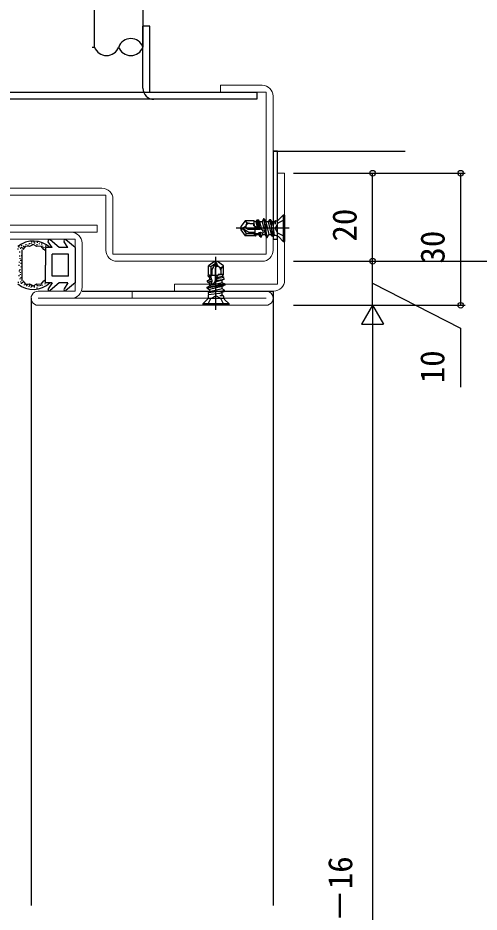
# Model space of a CAD drawing. Units: millimetres, scale not verified. Extents: x -437 to 438, y -281 to 279.
# Drawn here: x -332.8 to -228, y -30.1 to 173.1 of the extents above; entities that cross this region are included whole.
import ezdxf
from ezdxf.enums import TextEntityAlignment as Align

# ---------------------------------------------------------------- set-up
doc = ezdxf.new("R2010")
doc.units = ezdxf.units.MM
doc.header["$LTSCALE"] = 2
doc.layers.add('0-2_YKK_11', color=211, linetype='Continuous', lineweight=18)
doc.layers.add('0-3_YKK_11E', color=4, linetype='Continuous', lineweight=18)
for name, color, linetype in [('0-4_YKK_12', 2, 'Continuous'), ('0-5_YKK_13', 4, 'Continuous'), ('0-7_YKK_D', 6, 'Continuous'), ('0-9_YSS_K', 3, 'Continuous')]:
    doc.layers.add(name, color=color, linetype=linetype)
doc.styles.add('ＭＳ ゴシック', font='')
doc.styles.get('ＭＳ ゴシック').set_extended_font_data('MS Gothic')

msp = doc.modelspace()

# ---------------------------------------------------------------- linework, layer by layer
at = {"layer": '0-2_YKK_11'}
for p, q in [((-318.2, 121.881), (-318.2, 111.881)), ((-328.2, 109.381), (-276.4, 109.381)), ((-276.4, 107.781), (-328.2, 107.781))]:
    msp.add_line(p, q, dxfattribs=at)
for points in [[(-356.8, 160.281), (-356.8, 152.781), (-358.4, 152.781), (-358.4, 161.181), (-370.2, 161.181), (-370.2, 124.381), (-320.7, 124.381)], [(-272.2, 113.481), (-272.2, 137.781), (-273.8, 137.781), (-273.8, 112.581), (-297.2, 112.581), (-297.2, 110.981), (-274.7, 110.981)], [(-328.2, 110.981), (-319.8, 110.981), (-319.8, 122.781), (-369.3, 122.781)], [(-306.8, 109.381), (-306.8, 110.981), (-276.4, 110.981)]]:
    msp.add_lwpolyline(points, dxfattribs=at)
at = {"layer": '0-2_YKK_11', "color": 1}
msp.add_lwpolyline([(-353.9, 124.381), (-314.8, 124.381), (-314.8, 125.981), (-354.8, 125.981), (-354.8, 147.781), (-356.4, 147.781), (-356.4, 126.881)], dxfattribs=at)
at = {"layer": '0-2_YKK_11'}
for centre, radius, start, end in [((-320.7, 121.881), 2.5, 0.00001, 89.99999), ((-320.7, 111.881), 2.5, 270.00001, 359.99999), ((-274.7, 113.481), 2.5, 270.00001, 359.99999), ((-328.2, 109.381), 1.6, 89.99999, 270.00001), ((-276.4, 109.381), 1.6, 269.99999, 90.00001)]:
    msp.add_arc(centre, radius, start, end, dxfattribs=at)
at = {"layer": '0-3_YKK_11E'}
for p, q in [((-274.8, 155.281), (-274.8, 120.281)), ((-312.8, 132.781), (-352.3, 132.781)), ((-312.8, 120.281), (-312.8, 132.781)), ((-277.3, 117.781), (-310.3, 117.781))]:
    msp.add_line(p, q, dxfattribs=at)
for points in [[(-352.3, 157.781), (-336.8, 157.781), (-336.8, 156.181), (-353.2, 156.181), (-353.2, 134.381), (-313.7, 134.381)], [(-311.2, 131.881), (-311.2, 119.381), (-276.4, 119.381), (-276.4, 156.181), (-286.8, 156.181), (-286.8, 157.781), (-277.3, 157.781)]]:
    msp.add_lwpolyline(points, dxfattribs=at)
for centre, start, end in [((-277.3, 155.281), 0.00001, 89.99999), ((-313.7, 131.881), 0.00001, 89.99999), ((-310.3, 120.281), 179.99967, 269.99999), ((-277.3, 120.281), 270.00001, 359.99999)]:
    msp.add_arc(centre, 2.5, start, end, dxfattribs=at)
at = {"layer": '0-4_YKK_12'}
for p, q in [((-318.2, 110.981), (-274.8, 110.981)), ((-274.8, 110.981), (-274.8, -28.564)), ((-329.8, 109.381), (-329.8, -28.564))]:
    msp.add_line(p, q, dxfattribs=at)
at = {"layer": '0-5_YKK_13'}
for p, q in [((-273.527, 127.254), (-272.5, 128.281)), ((-272.5, 128.281), (-272.5, 122.281)), ((-272.2, 128.281), (-272.5, 128.281)), ((-272.2, 128.281), (-272.2, 122.281)), ((-281.182, 126.981), (-282.12, 125.642)), ((-280.957, 126.737), (-281.182, 126.981)), ((-279.2, 126.981), (-281.182, 126.981)), ((-280.905, 125.982), (-280.967, 125.893)), ((-280.139, 126.381), (-279.2, 126.381)), ((-279.2, 126.981), (-279.2, 125.821)), ((-278.744, 126.731), (-279.2, 126.981)), ((-279.166, 126.075), (-279.2, 126.306)), ((-279.2, 126.306), (-279.067, 125.76)), ((-278.529, 127.103), (-278.744, 126.731)), ((-278.744, 126.731), (-278.438, 125.471)), ((-278.148, 127.172), (-278.529, 127.103)), ((-278.529, 127.103), (-278.192, 125.48)), ((-278.148, 127.172), (-277.893, 126.731)), ((-277.836, 125.262), (-278.148, 127.172)), ((-277.334, 126.731), (-277.893, 126.731)), ((-277.893, 126.731), (-277.48, 125.032)), ((-276.959, 127.381), (-277.334, 126.731)), ((-277.334, 126.731), (-276.629, 123.831)), ((-276.959, 127.381), (-276.254, 123.181)), ((-276.859, 127.381), (-276.959, 127.381)), ((-276.154, 123.181), (-276.859, 127.381)), ((-276.859, 127.381), (-276.483, 126.731)), ((-276.483, 126.731), (-275.778, 123.831)), ((-275.924, 126.731), (-276.483, 126.731)), ((-275.647, 127.21), (-275.924, 126.731)), ((-275.924, 126.731), (-275.219, 123.831)), ((-275.338, 127.189), (-275.647, 127.21)), ((-275.338, 127.189), (-275.073, 126.731)), ((-275.292, 125.963), (-275.031, 123.506)), ((-275.073, 126.731), (-274.909, 126.056)), ((-274.514, 126.731), (-275.073, 126.731)), ((-274.909, 126.056), (-274.601, 123.601)), ((-274.381, 126.961), (-274.514, 126.731)), ((-274.514, 126.731), (-274.381, 126.184)), ((-274.234, 126.961), (-274.381, 126.961)), ((-274.381, 126.961), (-274.381, 126.184)), ((-273.82, 123.601), (-273.82, 126.961)), ((-271.2, 125.281), (-283.2, 125.281)), ((-282.12, 125.642), (-282.2, 125.281)), ((-281.727, 125.386), (-282.2, 125.281)), ((-281.7, 125.192), (-282.2, 125.281)), ((-282.2, 125.281), (-282.12, 124.92)), ((-282.12, 124.92), (-281.7, 125.192)), ((-282.12, 124.92), (-281.182, 123.581)), ((-281.7, 125.192), (-280.922, 124.081)), ((-281.7, 125.192), (-280.295, 124.381)), ((-280.922, 124.081), (-281.182, 123.581)), ((-280.922, 124.081), (-279, 124.081)), ((-280.824, 125.247), (-280.537, 125.081)), ((-280.537, 125.081), (-277.75, 125.081)), ((-280.295, 124.381), (-279, 124.381)), ((-279, 125.729), (-279, 123.934)), ((-278.786, 123.505), (-278.881, 124.144)), ((-278.662, 124.091), (-278.598, 123.831)), ((-278.118, 124.157), (-278.039, 123.831)), ((-277.95, 124.317), (-277.741, 123.315)), ((-277.51, 123.273), (-277.689, 124.366)), ((-277.292, 124.258), (-277.188, 123.831)), ((-273.714, 124.136), (-274.323, 125.281)), ((-272.2, 123.381), (-273.714, 124.136)), ((-330.166, 121.69), (-330.166, 121.89)), ((-329.748, 121.714), (-329.748, 121.914)), ((-329.605, 122.012), (-329.605, 122.212)), ((-329.068, 122.048), (-329.068, 122.248)), ((-328.925, 121.845), (-328.925, 122.045)), ((-328.317, 122), (-328.317, 122.2)), ((-325.019, 120.881), (-325.921, 122.228)), ((-323.4, 120.881), (-325.479, 122.625)), ((-321.419, 120.881), (-322.321, 122.228)), ((-319.8, 120.881), (-321.879, 122.625)), ((-279.2, 123.581), (-281.182, 123.581)), ((-278.786, 123.505), (-278.598, 123.831)), ((-278.598, 123.831), (-278.039, 123.831)), ((-277.741, 123.315), (-278.039, 123.831)), ((-277.741, 123.315), (-277.51, 123.273)), ((-277.51, 123.273), (-277.188, 123.831)), ((-277.188, 123.831), (-276.629, 123.831)), ((-276.254, 123.181), (-276.629, 123.831)), ((-276.254, 123.181), (-276.154, 123.181)), ((-276.154, 123.181), (-275.778, 123.831)), ((-275.778, 123.831), (-275.219, 123.831)), ((-275.031, 123.506), (-275.219, 123.831)), ((-275.031, 123.506), (-274.601, 123.601)), ((-274.234, 123.601), (-274.601, 123.601)), ((-273.527, 123.308), (-272.5, 122.281)), ((-272.5, 122.281), (-272.2, 122.281)), ((-332.766, 120.485), (-332.766, 120.685)), ((-332.504, 120.914), (-332.504, 121.114)), ((-332.392, 119.804), (-332.392, 120.004)), ((-332.106, 120.608), (-332.106, 120.808)), ((-332.003, 120.795), (-332.003, 120.995)), ((-331.896, 121.213), (-331.896, 121.413)), ((-331.8, 113.361), (-331.8, 120.4)), ((-331.657, 120.676), (-331.657, 120.876)), ((-331.418, 121.081), (-331.418, 121.281)), ((-330.882, 121.487), (-330.882, 121.687)), ((-330.5, 121.272), (-330.5, 121.472)), ((-328.424, 121.439), (-328.424, 121.639)), ((-327.903, 121.642), (-327.903, 121.842)), ((-327.34, 121.584), (-327.34, 121.784)), ((-327.164, 121.103), (-327.164, 121.303)), ((-326.836, 120.81), (-326.836, 121.01)), ((-326.5, 120.881), (-326.5, 116.881)), ((-325.019, 120.881), (-326.5, 120.881)), ((-326.46, 121.162), (-326.46, 121.362)), ((-321.419, 120.881), (-323.4, 120.881)), ((-319.8, 120.881), (-319.8, 112.881)), ((-332.32, 118.893), (-332.32, 119.093)), ((-332.266, 118.303), (-332.266, 118.503)), ((-332.123, 117.874), (-332.123, 118.074)), ((-331.927, 118.964), (-331.927, 119.164)), ((-325, 114.381), (-325, 119.381)), ((-287.8, 106.781), (-287.8, 118.781)), ((-332.481, 116.748), (-332.481, 116.948)), ((-332.409, 117.481), (-332.409, 117.681)), ((-332.302, 115.747), (-332.302, 115.947)), ((-332.07, 117.195), (-332.07, 117.395)), ((-332.07, 116.408), (-332.07, 116.608)), ((-326.5, 112.881), (-326.5, 116.881)), ((-288.161, 117.701), (-289.5, 116.763)), ((-289, 116.503), (-289.5, 116.763)), ((-289.5, 114.781), (-289.5, 116.763)), ((-287.889, 117.281), (-289, 116.503)), ((-289, 116.503), (-289, 114.581)), ((-287.889, 117.281), (-288.7, 115.875)), ((-288.7, 115.875), (-288.7, 114.581)), ((-287.8, 117.781), (-288.161, 117.701)), ((-288.161, 117.701), (-287.889, 117.281)), ((-287.834, 116.404), (-288, 116.117)), ((-288, 116.117), (-288, 113.331)), ((-287.889, 117.281), (-287.8, 117.781)), ((-287.695, 117.308), (-287.8, 117.781)), ((-287.439, 117.701), (-287.8, 117.781)), ((-286.1, 116.763), (-287.439, 117.701)), ((-287.099, 116.486), (-287.188, 116.548)), ((-286.343, 116.537), (-286.1, 116.763)), ((-286.1, 114.781), (-286.1, 116.763)), ((-332.499, 114.407), (-332.499, 114.607)), ((-332.445, 115.479), (-332.445, 115.679)), ((-332.302, 113.674), (-332.302, 113.874)), ((-332.231, 114.675), (-332.231, 114.875)), ((-332.213, 115.122), (-332.213, 115.322)), ((-332.016, 113.96), (-332.016, 114.16)), ((-321.3, 114.381), (-325, 114.381)), ((-289.575, 114.367), (-288.936, 114.461)), ((-289.575, 114.367), (-289.25, 114.179)), ((-288.989, 114.242), (-289.25, 114.179)), ((-289.25, 114.179), (-289.25, 113.62)), ((-287.352, 114.581), (-289.147, 114.581)), ((-286.35, 114.325), (-287.61, 114.018)), ((-285.978, 114.11), (-287.601, 113.772)), ((-286.775, 114.781), (-287.321, 114.648)), ((-286.1, 114.781), (-287.26, 114.781)), ((-287.006, 114.747), (-286.775, 114.781)), ((-286.7, 115.72), (-286.7, 114.781)), ((-286.35, 114.325), (-286.1, 114.781)), ((-285.978, 114.11), (-286.35, 114.325)), ((-285.909, 113.729), (-285.978, 114.11)), ((-332.647, 112.898), (-332.647, 113.098)), ((-332.098, 112.994), (-332.098, 113.194)), ((-332.015, 112.648), (-332.015, 112.848)), ((-331.717, 112.839), (-331.717, 113.039)), ((-331.275, 112.314), (-331.275, 112.514)), ((-330.81, 112.373), (-330.81, 112.573)), ((-330.798, 112.099), (-330.798, 112.299)), ((-330.571, 112.338), (-330.571, 112.538)), ((-330.202, 111.932), (-330.202, 112.132)), ((-330.07, 112.206), (-330.07, 112.406)), ((-329.808, 111.801), (-329.808, 112.001)), ((-329.617, 112.004), (-329.617, 112.204)), ((-329.045, 111.789), (-329.045, 111.989)), ((-329.021, 111.968), (-329.021, 112.168)), ((-328.496, 112.362), (-328.496, 112.562)), ((-328.412, 111.598), (-328.412, 111.798)), ((-328.329, 112.135), (-328.329, 112.335)), ((-327.997, 112.13), (-327.997, 112.33)), ((-327.575, 112.177), (-327.575, 112.377)), ((-327.188, 112.235), (-327.188, 112.435)), ((-326.566, 112.564), (-326.566, 112.764)), ((-325.019, 112.881), (-326.5, 112.881)), ((-325.019, 112.881), (-325.921, 111.533)), ((-323.4, 112.881), (-325.479, 111.136)), ((-321.419, 112.881), (-323.4, 112.881)), ((-321.419, 112.881), (-322.321, 111.533)), ((-319.8, 112.881), (-321.879, 111.136)), ((-285.7, 112.539), (-289.9, 111.834)), ((-289.9, 111.734), (-285.7, 112.439)), ((-289.9, 111.834), (-289.25, 112.21)), ((-289.9, 111.834), (-289.9, 111.734)), ((-289.9, 111.734), (-289.25, 111.359)), ((-289.765, 113.322), (-289.807, 113.091)), ((-289.807, 113.091), (-288.715, 113.27)), ((-289.807, 113.091), (-289.25, 112.769)), ((-289.765, 113.322), (-289.25, 113.62)), ((-288.763, 113.531), (-289.765, 113.322)), ((-288.923, 113.699), (-289.25, 113.62)), ((-286.35, 112.915), (-289.25, 112.21)), ((-288.823, 112.873), (-289.25, 112.769)), ((-289.25, 112.769), (-289.25, 112.21)), ((-286.35, 112.064), (-289.25, 111.359)), ((-286.35, 113.474), (-288.049, 113.061)), ((-287.819, 113.416), (-285.909, 113.729)), ((-285.909, 113.729), (-286.35, 113.474)), ((-286.35, 112.915), (-286.35, 113.474)), ((-285.7, 112.539), (-286.35, 112.915)), ((-285.7, 112.439), (-286.35, 112.064)), ((-286.35, 111.505), (-286.35, 112.064)), ((-285.7, 112.439), (-285.7, 112.539)), ((-287.118, 110.872), (-289.575, 110.612)), ((-289.575, 110.612), (-289.25, 110.8)), ((-289.575, 110.612), (-289.48, 110.182)), ((-287.025, 110.49), (-289.48, 110.182)), ((-289.48, 109.815), (-289.48, 110.182)), ((-286.35, 111.505), (-289.25, 110.8)), ((-289.25, 111.359), (-289.25, 110.8)), ((-288.945, 109.295), (-287.8, 109.904)), ((-286.35, 110.654), (-287.025, 110.49)), ((-286.35, 110.095), (-286.896, 109.962)), ((-286.12, 109.962), (-286.896, 109.962)), ((-285.871, 111.228), (-286.35, 111.505)), ((-285.891, 110.919), (-286.35, 110.654)), ((-286.35, 110.095), (-286.35, 110.654)), ((-286.12, 109.962), (-286.35, 110.095)), ((-286.12, 109.815), (-286.12, 109.962)), ((-285.891, 110.919), (-285.871, 111.228)), ((-289.773, 109.108), (-290.8, 108.081)), ((-284.8, 108.081), (-290.8, 108.081)), ((-290.8, 108.081), (-290.8, 107.781)), ((-284.8, 107.781), (-290.8, 107.781)), ((-289.7, 107.781), (-288.945, 109.295)), ((-289.48, 109.401), (-286.12, 109.401)), ((-285.827, 109.108), (-284.8, 108.081)), ((-284.8, 107.781), (-284.8, 108.081))]:
    msp.add_line(p, q, dxfattribs=at)
msp.add_lwpolyline([(-274.8, 122.781), (-273.8, 122.781), (-273.8, 142.781), (-274.8, 142.781)], close=True, dxfattribs=at)
for points in [[(-277.437, 125.012), (-279.2, 125.821), (-279.166, 126.075), (-279.067, 125.76)], [(-275.338, 127.189), (-275.292, 125.963), (-275.647, 127.21)], [(-272.2, 127.181), (-273.714, 126.426), (-274.323, 125.281)], [(-278.786, 123.505), (-279.2, 123.581), (-278.881, 124.144), (-278.662, 124.091), (-278.118, 124.157), (-277.95, 124.317), (-277.689, 124.366), (-277.292, 124.258), (-277.001, 124.293)], [(-278.438, 125.471), (-278.192, 125.48), (-277.836, 125.262), (-277.48, 125.032)], [(-326.911, 120.456), (-327.501, 121.223), (-328.461, 121.098), (-329.3, 121.581), (-329.696, 121.36), (-330.139, 121.098), (-331.099, 121.223), (-331.689, 120.456)], [(-321.3, 114.381), (-321.3, 119.381), (-325, 119.381)], [(-289.575, 114.367), (-289.5, 114.781), (-288.936, 114.461), (-288.989, 114.242), (-288.923, 113.699), (-288.763, 113.531), (-288.715, 113.27), (-288.823, 112.873), (-288.787, 112.582)], [(-288.068, 113.018), (-287.26, 114.781), (-287.006, 114.747), (-287.321, 114.648)], [(-287.61, 114.018), (-287.601, 113.772), (-287.819, 113.416), (-288.049, 113.061)], [(-331.689, 113.305), (-331.099, 112.538), (-330.139, 112.663), (-329.696, 112.401), (-329.3, 112.181), (-328.461, 112.663), (-327.501, 112.538), (-326.911, 113.305)], [(-285.9, 107.781), (-286.655, 109.295), (-287.8, 109.904)], [(-285.891, 110.919), (-287.118, 110.872), (-285.871, 111.228)]]:
    msp.add_lwpolyline(points, dxfattribs=at)
for centre, radius, start, end in [((-280.139, 127.496), 1.115, 222.84567, 270), ((-281.399, 126.328), 0.603, 325, 42.84567), ((-280.139, 125.446), 0.935, 90, 145), ((-274.234, 127.961), 1, 270, 315), ((-282, 126.616), 1.26, 282.5, 325), ((-281.454, 124.155), 1.26, 60, 102.5), ((-280.599, 125.636), 0.449, 145, 240), ((-277.75, 124.331), 0.75, 357.14861, 90), ((-329.3, 116.881), 5.5, 46.65824, 129.51963), ((-325.671, 122.395), 0.3, 49.99756, 213.78886), ((-322.071, 122.395), 0.3, 49.99756, 213.78886), ((-274.234, 122.601), 1, 45, 90), ((-329.3, 116.881), 4.3, 49.37051, 56.2499), ((-288.926, 117.035), 1.26, 330, 12.5), ((-287.445, 116.18), 0.449, 55, 150), ((-286.465, 117.58), 1.26, 192.5, 235), ((-286.753, 116.979), 0.603, 235, 312.84567), ((-287.635, 115.72), 0.935, 0, 55), ((-285.585, 115.72), 1.115, 132.84567, 180), ((-329.3, 116.881), 5.5, 230.48036, 313.34175), ((-329.3, 116.881), 4.3, 303.7499, 310.62928), ((-288.75, 113.331), 0.75, 267.14861, 0), ((-325.671, 111.366), 0.3, 146.21114, 310.00244), ((-322.071, 111.366), 0.3, 146.21114, 310.00244), ((-290.48, 109.815), 1, 315, 0), ((-285.12, 109.815), 1, 180, 225)]:
    msp.add_arc(centre, radius, start, end, dxfattribs=at)
at = {"layer": '0-7_YKK_D'}
for p, q in [((-270.2, 137.781), (-251.2, 137.781)), ((-270.2, 137.781), (-231.2, 137.781)), ((-252.2, 117.781), (-252.2, 137.781)), ((-232.2, 107.781), (-232.2, 137.781)), ((-270.2, 117.781), (-211.2, 117.781)), ((-270.2, 117.781), (-251.2, 117.781)), ((-270.2, 117.781), (-251.2, 117.781)), ((-252.2, 107.781), (-252.2, 117.781)), ((-270.2, 107.781), (-251.2, 107.781)), ((-270.2, 107.781), (-251.2, 107.781)), ((-270.2, 107.781), (-231.2, 107.781)), ((-252.2, 107.781), (-254.7, 103.451)), ((-252.2, 107.781), (-249.7, 103.451)), ((-252.2, 107.781), (-252.2, 99.12)), ((-254.7, 103.451), (-249.7, 103.451)), ((-252.2, 102.781), (-252.2, -164.908))]:
    msp.add_line(p, q, dxfattribs=at)
msp.add_lwpolyline([(-252.2, 112.781), (-232.255, 102.587), (-232.255, 89.212)], dxfattribs=at)
for centre in [(-252.2, 137.781), (-232.2, 137.781), (-252.2, 117.781), (-252.2, 117.781), (-232.2, 107.781)]:
    msp.add_circle(centre, 0.637, dxfattribs=at)
at = {"layer": '0-9_YSS_K'}
for p, q in [((-315.4, 166.422), (-315.4, 193.8)), ((-304.4, 193.8), (-304.4, 166.422)), ((-304.4, 157.081), (-304.4, 171.181)), ((-302.8, 171.181), (-304.4, 171.181)), ((-302.8, 156.181), (-302.8, 171.181)), ((-315.9, 166.422), (-315.4, 166.422)), ((-351.519, 156.181), (-278.519, 156.181)), ((-278.519, 154.581), (-351.519, 154.581)), ((-278.519, 156.181), (-278.519, 154.581)), ((-274.8, 142.781), (-244.8, 142.781))]:
    msp.add_line(p, q, dxfattribs=at)
for centre, radius, start, end in [((-307.15, 165.422), 2.926, 19.98311, 160.01689), ((-312.65, 167.422), 2.926, 199.98311, 340.01689), ((-307.15, 167.422), 2.926, 199.98311, 340.01689), ((-301.9, 157.081), 2.5, 180, 270)]:
    msp.add_arc(centre, radius, start, end, dxfattribs=at)

# ---------------------------------------------------------------- texts
at = {"layer": '0-7_YKK_D', "style": 'ＭＳ ゴシック'}
for s, p in [('20', (-254.2, 122.241)), ('30', (-234.2, 117.241)), ('10', (-234.255, 90.062)), ('Hn＝既設枠H－16', (-255.18, -73.592))]:
    msp.add_text(s, height=5.499, rotation=90, dxfattribs=at).set_placement(p, align=Align.BOTTOM_LEFT)

doc.saveas('drawing.dxf')
